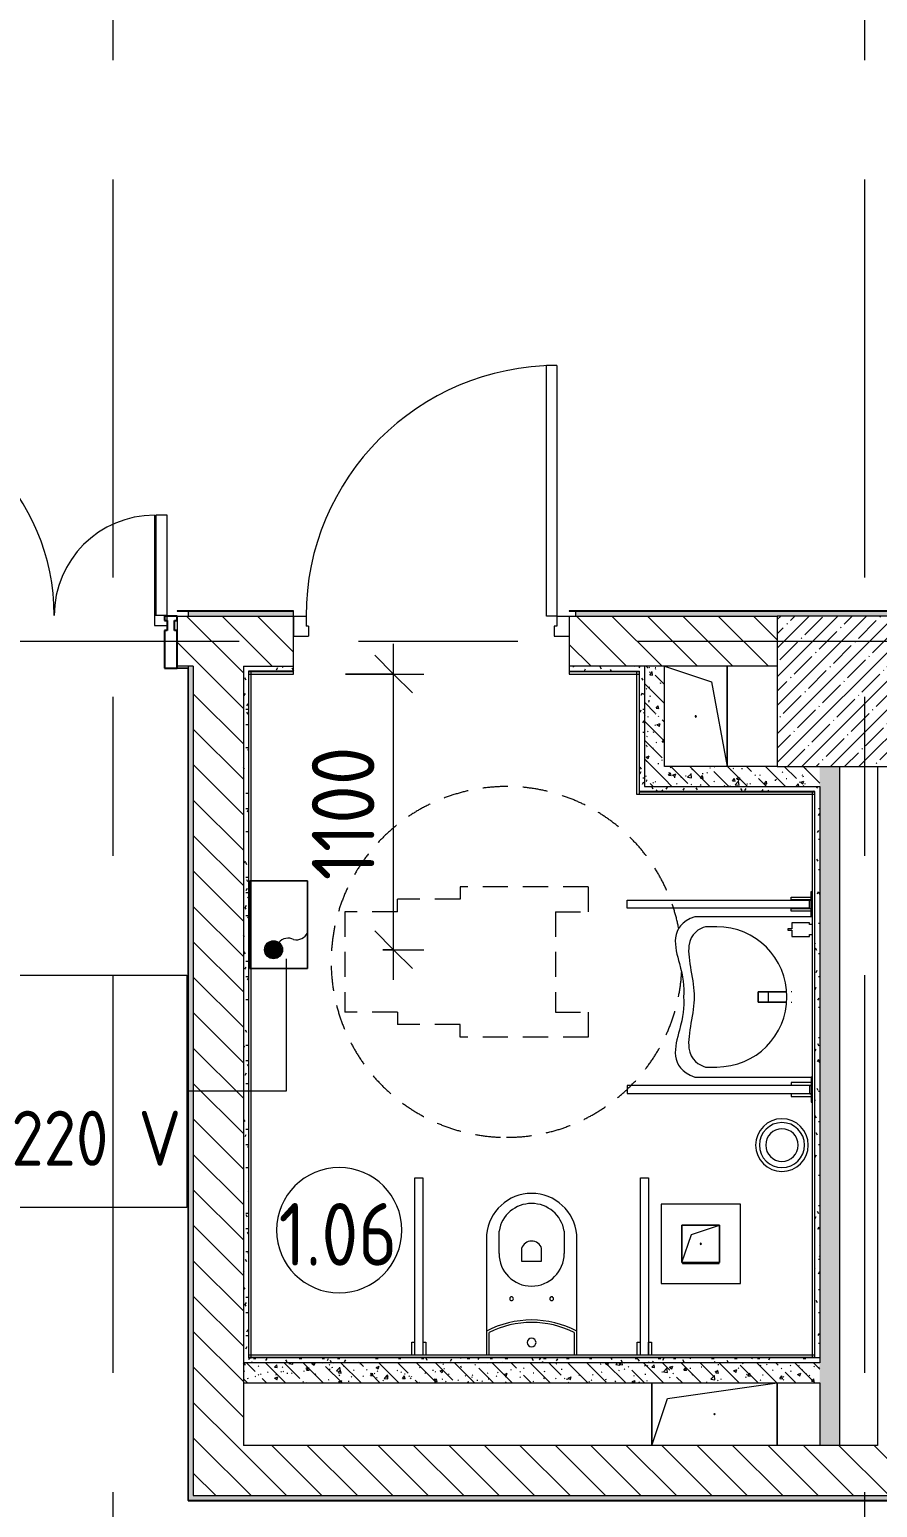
# Model space of a CAD drawing. Header units: millimetres. Extents: x -4185 to 186529, y -8553 to 29097.
# Drawn here: x 13676 to 17060, y 4343 to 10241 of the extents above; entities that cross this region are included whole.
import ezdxf

# ---------------------------------------------------------------- set-up
doc = ezdxf.new("R2010")
doc.units = ezdxf.units.MM
doc.linetypes.add('200_ШТРИХ__ш1_п0_6_', pattern=[160, 100, -60])
doc.linetypes.add('Осевая', pattern=[3175, 635, -476.25, 1587.5, -476.25])
for name, color, linetype, lineweight in [('0-1', 7, 'Continuous', 9), ('A-ANNO-DIMS', 7, 'Continuous', 9), ('A-ANNO-DIMS-100', 7, 'Continuous', 9), ('A-AREA-IDEN', 7, 'Continuous', 9), ('A-DETL-GENF', 7, 'Continuous', 9), ('A-DOOR', 7, 'Continuous', 9), ('A-DOOR-1', 7, 'Continuous', 13), ('A-DOOR-FRAM', 7, 'Continuous', 13), ('A-GENM', 7, 'Continuous', 9), ('A-GLAZ-CWMG', 7, 'Continuous', 9), ('A-GLAZ-CWMG-1', 7, 'Continuous', 25), ('A-WALL', 7, 'Continuous', 9), ('E-ELEC-FIXT-IDEN', 7, 'Continuous', 9), ('I-WALL', 7, 'Continuous', 9), ('P-SANR-FIXT', 7, 'Continuous', 9), ('S-COLS', 7, 'Continuous', 9), ('Оси-2', 7, 'Осевая', 9), ('Электрические приборы', 7, 'Continuous', 9)]:
    doc.layers.add(name, color=color, linetype=linetype, lineweight=lineweight)
for name, color, linetype, lineweight, true_color in [('A-WALL-1', 7, 'Continuous', 9, 0x3c3c3c), ('A-WALL-FNSH-1', 7, 'Continuous', 9, 0x3c3c3c), ('I-FURN-1', 7, 'Continuous', 9, 0xf0f0f0), ('I-FURN-2', 7, '200_ШТРИХ__ш1_п0_6_', 9, 0xf0f0f0)]:
    doc.layers.add(name, color=color, linetype=linetype, lineweight=lineweight, true_color=true_color)
doc.styles.add('GOST Common', font='GOST_Common.ttf', dxfattribs={"width": 0.9, "height": 220})
doc.styles.add('GOST Common_1', font='GOST_Common.ttf', dxfattribs={"width": 0.9, "height": 250})
doc.styles.add('ISOCPEUR', font='isocpeur.ttf', dxfattribs={"width": 0.9, "height": 250})
doc.dimstyles.new('ISO-2_5_0_9К_БОЛЬШОЙ', dxfattribs={"dimscale": 304.8, "dimtxt": 248.995294, "dimasz": 0.492126, "dimexe": 0.393701, "dimexo": 0.984252, "dimgap": 0, "dimtad": 1, "dimdec": 0, "dimrnd": 10, "dimzin": 0, "dimdsep": 46, "dimtxsty": 'ISOCPEUR', "dimblk1": 'OBLIQUE', "dimblk2": 'OBLIQUE', "dimsah": 1, "dimcen": 0.09, "dimdle": 0.393701, "dimazin": 0, "dimtfac": 1, "dimtdec": 4, "dimtix": 1, "dimtmove": 0, "dimatfit": 3, "dimfxl": 1, "dimtvp": 1, "dimtolj": 1, "dimtzin": 0, "dimarcsym": 2})
pattern_1 = [(135, (0, 0), (-70.7107, -70.7107), [])]
pattern_2 = [(135, (0, 0), (-75.43415, -75.43415), [106.68, -17.78, 3.556, -17.78]), (135, (0, 75.39), (-75.43415, -75.43415), []), (50, (0, 0), (127.5292, -11.1576), [13.335, -146.685]), (355, (0, 0), (-24.6697, 133.74), [10.668, -117.348]), (100.451, (10.63, -0.93), (102.8597, 122.5818), [11.333, -124.663]), (46.184, (0, 35.56), (189.7552, -29.4304), [20.002, -220.027]), (96.636, (15.81, 33.1), (166.1822, 173.1996), [17, -186.995]), (351.184, (0, 35.56), (166.184, 173.1976), [16.002, -176.022]), (21, (17.78, 26.67), (106.13027, -71.586), [13.335, -146.685]), (326, (17.78, 26.67), (43.2619, 128.93175), [10.668, -117.348]), (71.451, (26.62, 20.7), (149.392, 57.34505), [11.333, -124.663]), (37.5, (0, 0), (2.16223, 59.18836), [3.353, -112.573, 3.353, -115.773, -117.792]), (37.5, (0, 0), (2.16223, 59.18836), [-235.052, 3.353, -114.44]), (7.5, (0, 0), (46.77386, 70.12615), [3.353, -64.567, 3.353, -109.906, -44.894]), (7.5, (0, 0), (46.77386, 70.12615), [-181.178, 3.353, -41.542]), (327.5, (-39.65, 0), (94.91367, -4.01009), [3.353, -41.097, 3.353, -135.331, -184.023]), (327.5, (-39.65, 0), (94.91367, -4.01009), [-183.134, 3.353, -180.67]), (317.5, (-57.43, 0), (103.69057, 17.79882), [3.353, -54.432, 3.353, -88.748, -130.683]), (317.5, (-57.43, 0), (103.69057, 17.79882), [-149.885, 3.353, -127.33])]
pattern_3 = [(0, (0, 0), (121.92, 30.48), [10.058, -81.382, 10.058, -81.382, -487.68]), (0, (0, 0), (121.92, 30.48), [-182.88, 10.058, -172.822, 10.058, -81.382, -213.36]), (0, (0, 0), (121.92, 30.48), [-457.2, 10.058, -50.902, 10.058, -142.342]), (120, (45.72, 15.24), (-87.356454, 90.345817), [10.058, -81.382, 10.058, -81.382, -487.68]), (120, (45.72, 15.24), (-87.356454, 90.345817), [-182.88, 10.058, -172.822, 10.058, -81.382, -213.36]), (120, (45.72, 15.24), (-87.356454, 90.345817), [-457.2, 10.058, -50.902, 10.058, -142.342]), (240, (60.96, 76.2), (-34.563546, -120.825817), [10.058, -81.382, 10.058, -81.382, -487.68]), (240, (60.96, 76.2), (-34.563546, -120.825817), [-182.88, 10.058, -172.822, 10.058, -81.382, -213.36]), (240, (60.96, 76.2), (-34.563546, -120.825817), [-457.2, 10.058, -50.902, 10.058, -142.342])]

# ---------------------------------------------------------------- blocks, each defined once
blk = doc.blocks.new('132_МГН_Поручень для унитаза_тип откидной - ПР 1Р-18619933-План размещения напольных электротехнических лючков и розеток 1 этажа в осях 1-12')
at = {"layer": 'A-GENM'}
for p, q in [((-28.2, -83), (-28.2, -31)), ((-17, -31), (-17, -83)), ((-16, -738), (-16, -31)), ((16, -31), (16, -738)), ((17, -83), (17, -31)), ((28.2, -31), (28.2, -83)), ((-17, -83), (-28.2, -83)), ((28.2, -83), (17, -83)), ((16, -738), (-16, -738))]:
    blk.add_line(p, q, dxfattribs=at)
blk = doc.blocks.new('FRT_2D_Символ _разворот МГН_1 - D1_4_Символ доступности разворота МГН _360__-18618045-План размещения напольных электротехнических лючков и розеток 1 этажа в осях 1-12')
at = {"layer": 'I-FURN-2'}
for p, q in [((-300, 325.4), (-300, -185.8)), ((-300, 325.4), (-200, 325.4)), ((-200, 195.4), (-200, 325.4)), ((200, 325.4), (300, 325.4)), ((200, 195.4), (200, 325.4)), ((300, 325.4), (300, -185.8)), ((-200, 195.4), (200, 195.4)), ((-300, -185.8), (-250, -185.8)), ((-250, -185.8), (-250, -435.8)), ((300, -185.8), (250, -185.8)), ((250, -185.8), (250, -435.8)), ((-200, -435.8), (-250, -435.8)), ((-200, -435.8), (-200, -645.8)), ((200, -435.8), (250, -435.8)), ((200, -435.8), (200, -645.8)), ((-200, -645.8), (200, -645.8))]:
    blk.add_line(p, q, dxfattribs=at)
for start, end in [(101.01057, 360), (360, 87.14992)]:
    blk.add_arc((0, 0), 700, start, end, dxfattribs=at)
blk = doc.blocks.new('GM_Отверстие прямоугольное _в плите_ - Отверстие-21608348-План размещения напольных электротехнических лючков и розеток 1 этажа в осях 1-12')
at = {"layer": 'A-GENM'}
for p, q in [((-250, -125), (-250, 125)), ((-250, 125), (-250, -125)), ((-187.5, 62.5), (250, 125)), ((250, 125), (250, -125)), ((250, -125), (250, 125)), ((-250, -125), (-187.5, 62.5))]:
    blk.add_line(p, q, dxfattribs=at)
for start, end in [(360, 180), (180, 360)]:
    blk.add_arc((0, 0), 2.5, start, end, dxfattribs=at)
blk = doc.blocks.new('GM_Отверстие прямоугольное _в плите_ - Отверстие-23794751-План размещения напольных электротехнических лючков и розеток 1 этажа в осях 1-12')
at = {"layer": 'A-GENM'}
for p, q in [((-75, -75), (-75, 75)), ((-75, 75), (75, 75)), ((75, 75), (-75, 75)), ((-75, 75), (-75, -75)), ((-37.5, 37.5), (75, 75)), ((75, 75), (75, -75)), ((75, -75), (75, 75)), ((-75, -75), (-37.5, 37.5)), ((75, -75), (-75, -75)), ((-75, -75), (75, -75))]:
    blk.add_line(p, q, dxfattribs=at)
for start, end in [(360, 180), (180, 360)]:
    blk.add_arc((0, 0), 2.5, start, end, dxfattribs=at)
blk = doc.blocks.new('GM_Отверстие прямоугольное _в плите_ - Отверстие-V65-План размещения напольных электротехнических лючков и розеток 1 этажа в осях 1-12')
at = {"layer": 'A-GENM'}
for p, q in [((-200, 125), (200, 125)), ((200, 125), (-200, 125)), ((-137.5, 62.5), (200, 125)), ((-200, -125), (-137.5, 62.5))]:
    blk.add_line(p, q, dxfattribs=at)
for start, end in [(360, 180), (180, 360)]:
    blk.add_arc((0, 0), 2.5, start, end, dxfattribs=at)
blk = doc.blocks.new('BSC_Колонна _Прямоугольная - 600х600-V68-План размещения напольных электротехнических лючков и розеток 1 этажа в осях 1-12')
at = {"layer": 'S-COLS'}
h = blk.add_hatch(dxfattribs=at)
h.set_pattern_fill('FP_72', color=256, style=0, pattern_type=2)
h.set_pattern_definition([(45, (-16960, -7600), (-57.02463, 57.02463), []), (45, (-16902.975, -7600), (-57.02463, 57.02463), [100.806, -20.161, 3.353, -16.808])])
h.paths.add_polyline_path([(100, -300), (300, -300), (300, 300), (-300, 300), (-300, -300)])
for p, q in [((300, 300), (-300, 300)), ((-300, 300), (-300, -300)), ((300, -300), (300, 300)), ((-300, -300), (300, -300))]:
    blk.add_line(p, q, dxfattribs=at)
blk = doc.blocks.new('110_Дверь_СКБ_1Ст_Внутренняя1 - Д-4 1100x2100h_су мгн-31800557-План размещения напольных электротехнических лючков и розеток 1 этажа в осях 1-12')
at = {"layer": 'A-DOOR'}
blk.add_arc((512.5, 100), 1000, 90, 180, dxfattribs=at)
at = {"layer": 'A-DOOR-1'}
for p, q in [((512.5, 1100), (472.5, 1100)), ((472.5, 100), (472.5, 1100)), ((512.5, 1100), (512.5, 100)), ((512.5, 100), (472.5, 100))]:
    blk.add_line(p, q, dxfattribs=at)
at = {"layer": 'A-DOOR-FRAM'}
for p, q in [((-537.5, 100), (-537.5, 20)), ((-537.5, 100), (-487.5, 100)), ((-487.5, 100), (-487.5, 60)), ((-477.5, 60), (-487.5, 60)), ((-477.5, 60), (-477.5, 20)), ((502.5, 60), (502.5, 20)), ((512.5, 60), (502.5, 60)), ((512.5, 100), (512.5, 60)), ((512.5, 100), (562.5, 100)), ((562.5, 100), (562.5, 20)), ((-537.5, 20), (-477.5, 20)), ((502.5, 20), (562.5, 20))]:
    blk.add_line(p, q, dxfattribs=at)
blk = doc.blocks.new('Блок Розеток и Выключателей - Блок Розеток и Выключателей_SK3-27368973-План размещения напольных электротехнических лючков и розеток 1 этажа в осях 1-12')
at = {"layer": 'A-DETL-GENF'}
for p, q in [((-33.6, -92.8), (-33.6, -107.2)), ((-31.2, -88), (-31.2, -112)), ((-28.8, -83.2), (-28.8, -116.8)), ((-26.4, -80.8), (-26.4, -119.2)), ((-24, -78.4), (-24, -121.6)), ((-21.6, -76), (-21.6, -124)), ((-19.2, -73.6), (-19.2, -126.4)), ((-16.8, -71.2), (-16.8, -128.8)), ((-14.4, -71.2), (-14.4, -128.8)), ((-12, -68.8), (-12, -131.2)), ((-9.6, -68.8), (-9.6, -131.2)), ((-7.2, -66.4), (-7.2, -133.6)), ((-4.8, -66.4), (-4.8, -133.6)), ((-2.4, -66.4), (-2.4, -133.6)), ((0, -66.4), (0, -133.6)), ((2.4, -66.4), (2.4, -133.6)), ((4.8, -66.4), (4.8, -133.6)), ((7.2, -66.4), (7.2, -133.6)), ((9.6, -68.8), (9.6, -131.2)), ((12, -68.8), (12, -131.2)), ((14.4, -71.2), (14.4, -128.8)), ((16.8, -71.2), (16.8, -128.8)), ((19.2, -73.6), (19.2, -126.4)), ((21.6, -76), (21.6, -124)), ((24, -78.4), (24, -121.6)), ((26.4, -80.8), (26.4, -119.2)), ((28.8, -83.2), (28.8, -116.8)), ((31.2, -88), (31.2, -112)), ((33.6, -92.8), (33.6, -107.2))]:
    blk.add_line(p, q, dxfattribs=at)
blk.add_circle((0, -100), 36, dxfattribs=at)
for centre, radius, start, end in [((-2.1, -158.1), 48.1, 332.50653, 49.98864), ((91.1, -190.4), 51.5, 168.66559, 243.86516)]:
    blk.add_arc(centre, radius, start, end, dxfattribs=at)
blk = doc.blocks.new('мусорная корзина - Round_ Metal-V126-План размещения напольных электротехнических лючков и розеток 1 этажа в осях 1-12')
at = {"layer": 'P-SANR-FIXT'}
for radius, start, end in [(105, 0, 180), (90, 360, 180), (65, 0, 180), (105, 180, 360), (90, 180, 360), (65, 180, 360)]:
    blk.add_arc((0, 0), radius, start, end, dxfattribs=at)
blk = doc.blocks.new('TOY_Диспансер мыло - Дозатор Elegance new 11654 019001 хром-30593950-План размещения напольных электротехнических лючков и розеток 1 этажа в осях 1-12')
at = {"layer": 'A-GENM'}
for p, q in [((97.5, 84.7), (97.5, 17)), ((122.2, 86.7), (99.5, 86.7)), ((127.9, 101.6), (122.2, 101.6)), ((122.2, 101.6), (122.2, 86.7)), ((127.9, 86.7), (127.9, 101.6)), ((150.5, 86.7), (127.9, 86.7)), ((152.5, 17), (152.5, 84.7)), ((99.5, 15), (105, 15)), ((105, 15), (105, 5.5)), ((145, 5.5), (145, 15)), ((145, 15), (150.5, 15))]:
    blk.add_line(p, q, dxfattribs=at)
for centre, start, end in [((99.5, 84.7), 90, 180), ((150.5, 84.7), 360, 90), ((99.5, 17), 180, 270), ((150.5, 17), 270, 360)]:
    blk.add_arc(centre, 2, start, end, dxfattribs=at)
blk = doc.blocks.new('смеситель для раковины - Default-30607276-План размещения напольных электротехнических лючков и розеток 1 этажа в осях 1-12')
at = {"layer": '0-1'}
for p, q in [((-20.3, -17.5), (-20.3, -19.4)), ((20.3, -19.4), (20.3, -17.5)), ((-20.3, -111.8), (20.3, -111.8)), ((-21, -151.6), (21, -151.6))]:
    blk.add_line(p, q, dxfattribs=at)
at = {"layer": '0-1', "flags": 128}
for points in [[(-21, -89.3), (-21, -88.6), (-21, -88.2), (-21, -88), (-21, -88)], [(21, -88.3), (21, -88.3), (21, -88.5), (21, -88.9), (21, -89.1)]]:
    blk.add_lwpolyline(points, dxfattribs=at)
at = {"layer": 'P-SANR-FIXT'}
for p, q in [((-21, -151.6), (-21, -37.8)), ((21, -37.8), (21, -151.6)), ((-20.3, -109.7), (-20.3, -111.8)), ((-20.3, -111.8), (-20.3, -111.8)), ((20.3, -111.8), (20.3, -109.7)), ((20.3, -111.8), (20.3, -111.8)), ((21, -151.6), (-21, -151.6))]:
    blk.add_line(p, q, dxfattribs=at)
at = {"layer": 'P-SANR-FIXT', "flags": 128}
for points in [[(-21, -37.9), (-21, -91), (-21, -144)], [(-20.3, -109.7), (-20.3, -60.2), (-20.3, -36.8)], [(20.3, -36.8), (20.3, -60.2), (20.3, -109.7)], [(21, -144), (21, -91), (21, -37.9)]]:
    blk.add_lwpolyline(points, dxfattribs=at)
at = {"layer": 'P-SANR-FIXT'}
for points, knots in [([(-21, -88.1), (-21, -84.5), (-21, -78.9), (-21.1, -72.5), (-21.1, -68.8), (-21.1, -66.1), (-21.1, -63.2), (-21.1, -59.3), (-21.1, -54.3), (-21.2, -48.8), (-21.2, -44.2), (-21.2, -41), (-21.3, -38.9), (-21.3, -37.8), (-21.3, -37.4)], [0, 0, 0, 0, 0.0833333, 0.125, 0.1458333, 0.1666667, 0.1875, 0.2083333, 0.25, 0.2916667, 0.3333333, 0.375, 0.4166667, 0.4439669, 0.4439669, 0.4439669, 0.4439669]), ([(21.3, -37.4), (21.3, -37.8), (21.3, -38.9), (21.3, -41), (21.2, -44.2), (21.2, -48.8), (21.2, -54.3), (21.1, -59.3), (21.1, -63.2), (21.1, -66.1), (21.1, -68.8), (21.1, -72.5), (21, -78.9), (21, -84.5), (21, -88.1)], [0.5560331, 0.5560331, 0.5560331, 0.5560331, 0.5833333, 0.625, 0.6666667, 0.7083333, 0.75, 0.7916667, 0.8125, 0.8333333, 0.8541667, 0.875, 0.9166667, 1, 1, 1, 1]), ([(-21, -144), (-21, -144.4), (-21, -145.2), (-21, -146.9), (-21, -148.7), (-21, -150.5), (-21, -151.5), (-21, -151.7), (-21, -151.6)], [0, 0, 0, 0, 0.0555556, 0.1111111, 0.2222222, 0.3333333, 0.4444444, 0.5555556, 0.5555556, 0.5555556, 0.5555556]), ([(21, -151.6), (21, -151.7), (21, -151.5), (21, -150.5), (21, -148.7), (21, -146.9), (21, -145.2), (21, -144.4), (21, -144)], [0.4444444, 0.4444444, 0.4444444, 0.4444444, 0.5555556, 0.6666667, 0.7777778, 0.8888889, 0.9444444, 1, 1, 1, 1])]:
    blk.add_open_spline(points, degree=3, knots=knots, dxfattribs=at)
blk = doc.blocks.new('WC Seat_2 with Cistern-Wall Based - SE21-33486978-План размещения напольных электротехнических лючков и розеток 1 этажа в осях 1-12')
at = {"layer": 'P-SANR-FIXT'}
for p, q in [((-55, 485.5), (-55, 100.5)), ((-5, 410.5), (-5, 500.5)), ((255, 500.5), (255, 410.5)), ((305, 100.5), (305, 485.5)), ((85, 430.5), (85, 380.5)), ((165, 380.5), (165, 430.5)), ((85, 380.5), (165, 380.5)), ((-55, 100.5), (-55, 5.5)), ((-45, 5.5), (-45, 95.6)), ((295, 95.6), (295, 5.5)), ((305, 5.5), (305, 100.5))]:
    blk.add_line(p, q, dxfattribs=at)
for centre, radius, start, end in [((125, 469.8), 180.7, 4.97911, 175.02089), ((125, 478.7), 131.8, 9.52728, 170.47272), ((125, 418.8), 41.7, 16.2602, 163.7398), ((125, 410.5), 130, 180, 360), ((45, 230.5), 7.5, 0, 180), ((205, 230.5), 7.5, 0, 180), ((45, 230.5), 7.5, 180, 360), ((205, 230.5), 7.5, 180, 360), ((125, -237), 382.5, 61.92751, 118.07249), ((125, -247), 382.5, 63.6122, 116.3878), ((125, 55.5), 17.5, 0, 180), ((125, 55.5), 17.5, 180, 360)]:
    blk.add_arc(centre, radius, start, end, dxfattribs=at)
blk = doc.blocks.new('SND_Умывальник МГН_Jika - гибкая подводка_ 640х550х165 PN6_3_ ХВ_ГВ накидная гайка BP DN15_ К-гл_кон_ П DN 50-30756074-План размещения напольных электротехнических лючков и розеток 1 этажа в осях 1-12')
at = {"layer": 'P-SANR-FIXT'}
for p, q in [((-320, 468), (-320, 0)), ((-280, 425), (-280, 380)), ((280, 380), (280, 425)), ((320, 0), (320, 468))]:
    blk.add_line(p, q, dxfattribs=at)
blk.add_arc((0, 380), 280, 180, 360, dxfattribs=at)
for points, knots in [([(0, 512.9), (-41.2, 508.8), (-131.1, 523.5), (-281.1, 574.8), (-320, 468)], [-0.715552, -0.715552, -0.715552, -0.715552, -0.3972744, 0, 0, 0, 0]), ([(320, 468), (281.1, 574.8), (131.1, 523.5), (41.2, 508.8), (0, 512.9)], [-0.715552, -0.715552, -0.715552, -0.715552, -0.3182776, 0, 0, 0, 0]), ([(0, 470), (-61.7, 470), (-229.3, 523.4), (-272.8, 450.8), (-280, 425)], [0, 0, 0, 0, 0.3523534, 0.6664917, 0.6664917, 0.6664917, 0.6664917]), ([(280, 425), (272.8, 450.8), (229.3, 523.4), (61.7, 470), (0, 470)], [0, 0, 0, 0, 0.3141383, 0.6664917, 0.6664917, 0.6664917, 0.6664917])]:
    blk.add_open_spline(points, degree=3, knots=knots, dxfattribs=at)
blk = doc.blocks.new('132_МГН_Поручень для унитаза_тип откидной - ПР 1Р-18611699-План размещения напольных электротехнических лючков и розеток 1 этажа в осях 1-12')
at = {"layer": 'A-GENM'}
for p, q in [((-16, 738), (-16, 9.5)), ((16, 738), (-16, 738)), ((16, 9.5), (16, 738)), ((-28.2, 83), (-28.2, 3)), ((-17, 83), (-28.2, 83)), ((-17, 3), (-17, 83)), ((17, 83), (17, 3)), ((28.2, 83), (17, 83)), ((28.2, 3), (28.2, 83)), ((-50, 3), (-50, 0)), ((50, 3), (-50, 3)), ((-17, 3), (-28.2, 3)), ((-16, 9.5), (-16.6, 8.9)), ((-16.6, 8.9), (-16.6, 4.2)), ((16, 9.5), (-16, 9.5)), ((16, 9.5), (16.6, 8.9)), ((16.6, 8.9), (16.6, 4.2)), ((28.2, 3), (17, 3)), ((50, 0), (50, 3))]:
    blk.add_line(p, q, dxfattribs=at)
for centre, start, end in [((-15.3, 4.2), 180, 270), ((15.3, 4.2), 270, 360)]:
    blk.add_arc(centre, 1.24, start, end, dxfattribs=at)
blk = doc.blocks.new('132_МГН_Поручень для унитаза_тип откидной - ПР 1Р-V135-План размещения напольных электротехнических лючков и розеток 1 этажа в осях 1-12')
at = {"layer": 'A-GENM'}
for p, q in [((-50, -3), (-50, 0)), ((50, 0), (50, -3)), ((50, -3), (-50, -3)), ((-17, -3), (-28.2, -3)), ((-28.2, -83), (-28.2, -3)), ((-17, -3), (-17, -83)), ((-16.6, -8.9), (-16.6, -4.2)), ((-16, -9.5), (-16.6, -8.9)), ((16, -9.5), (-16, -9.5)), ((-16, -738), (-16, -9.5)), ((16, -9.5), (16.6, -8.9)), ((16, -9.5), (16, -738)), ((16.6, -8.9), (16.6, -4.2)), ((28.2, -3), (17, -3)), ((17, -83), (17, -3)), ((28.2, -3), (28.2, -83)), ((-17, -83), (-28.2, -83)), ((28.2, -83), (17, -83)), ((16, -738), (-16, -738))]:
    blk.add_line(p, q, dxfattribs=at)
for centre, start, end in [((-15.3, -4.2), 90, 180), ((15.3, -4.2), 0, 90)]:
    blk.add_arc(centre, 1.24, start, end, dxfattribs=at)
blk = doc.blocks.new('Plumbing_Drainage_hansgrohe_56248XXX-RainDrain-Point-Complete-set-po - 800 Stainless Steel Optic-V136-План размещения напольных электротехнических лючков и розеток 1 этажа в осях 1-12')
at = {"layer": 'P-SANR-FIXT'}
for p, q in [((158.5, 158.5), (-158.5, 158.5)), ((-158.5, 158.5), (-158.5, -158.5)), ((158.5, -158.5), (158.5, 158.5)), ((-73, -75), (-73, -78)), ((-73, -78), (73, -78)), ((73, -78), (73, -75)), ((-158.5, -158.5), (158.5, -158.5))]:
    blk.add_line(p, q, dxfattribs=at)
blk = doc.blocks.new('Прямоугольный импост - Импост структурный с накладкой - 190мм-32633035-План размещения напольных электротехнических лючков и розеток 1 этажа в осях 1-12')
at = {"layer": 'A-GLAZ-CWMG-1'}
for p, q in [((-50, 40), (-50, 190)), ((-50, 190), (0, 190)), ((0, 190), (0, 40)), ((-40, 40), (-50, 40)), ((-50, -17), (-50, 0)), ((-50, 0), (-40, 0)), ((-40, 0), (-40, 40)), ((-10, 40), (-10, 0)), ((0, 40), (-10, 40)), ((-10, 0), (0, 0)), ((0, 0), (0, -17)), ((0, -17), (-50, -17))]:
    blk.add_line(p, q, dxfattribs=at)
blk = doc.blocks.new('Дверь_Витражная_остекление_ - ВВ-6 остекление-32633143-План размещения напольных электротехнических лючков и розеток 1 этажа в осях 1-12')
at = {"layer": 'A-DETL-GENF'}
for p, q in [((-585, 880), (-630, 880)), ((-630, 880), (-630, 20)), ((-585, 20), (-585, 880)), ((680, 420), (635, 420)), ((635, 420), (635, 20)), ((680, 20), (680, 420)), ((-630, 20), (-585, 20))]:
    blk.add_line(p, q, dxfattribs=at)
at = {"layer": 'A-DOOR'}
for p, q in [((-630, 880), (-630, 20)), ((630, 420), (630, 20))]:
    blk.add_line(p, q, dxfattribs=at)
for centre, radius, start, end in [((-630, 20), 860, 360, 90), ((630, 20), 400, 90, 180)]:
    blk.add_arc(centre, radius, start, end, dxfattribs=at)
at = {"layer": 'A-DOOR-1'}
for p, q in [((-630, 20), (-680, 20)), ((-680, 20), (-680, -20)), ((-630, -20), (-630, 20)), ((680, 20), (630, 20)), ((630, 20), (630, -20)), ((680, -20), (680, 20)), ((-680, -20), (-630, -20)), ((630, -20), (680, -20))]:
    blk.add_line(p, q, dxfattribs=at)
blk = doc.blocks.new('Марка_Помещения - Номер-25198446-План размещения напольных электротехнических лючков и розеток 1 этажа в осях 1-12')
at = {"layer": 'A-AREA-IDEN'}
for start, end in [(360, 180), (180, 360)]:
    blk.add_arc((0, 0), 2.5, start, end, dxfattribs=at)
blk = doc.blocks.new('DIMBLOCK31-План размещения напольных электротехнических лючков и розеток 1 этажа в осях 1-12')
at = {"layer": 'A-ANNO-DIMS-100'}
for p, q in [((15129.4, 6448.8), (15129.4, 7789)), ((14937.1, 7669), (15249.4, 7669)), ((15129.4, 7669), (14937.1, 7669)), ((15086.7, 6568.8), (15249.4, 6568.8)), ((15129.4, 6568.8), (15086.7, 6568.8))]:
    blk.add_line(p, q, dxfattribs=at)
at = {"layer": 'A-ANNO-DIMS-100', "lineweight": 20}
for p, q in [((15129.4, 7669), (15054.4, 7744)), ((15129.4, 7669), (15204.4, 7594)), ((15129.4, 6568.8), (15054.4, 6643.8)), ((15129.4, 6568.8), (15204.4, 6493.8))]:
    blk.add_line(p, q, dxfattribs=at)
at = {"layer": 'A-ANNO-DIMS-100', "color": 0, "insert": (14802.8, 6845.9), "char_height": 250, "width": 655.049, "attachment_point": 1, "rotation": 90, "line_spacing_factor": 1.149209, "style": 'ISOCPEUR'}
blk.add_mtext('1100', dxfattribs=at)
blk = doc.blocks.new('_Oblique')
at = {"color": 0, "linetype": 'ByBlock', "lineweight": -2}
blk.add_line((-0.5, -0.5), (0.5, 0.5), dxfattribs=at)

msp = doc.modelspace()

# ---------------------------------------------------------------- hatches: boundary and pattern name
at = {"layer": 'I-WALL'}
h = msp.add_hatch(dxfattribs=at)
h.set_pattern_fill('FP_84', color=256, style=0, pattern_type=2)
h.set_pattern_definition(pattern_3)
h.paths.add_polyline_path([(20000, 7900), (20000, 7920), (18485, 7920), (18485, 7900), (19761.1, 7900)])
h.paths.add_polyline_path([(17535, 7900), (17535, 7920), (15855, 7920), (15855, 7900), (17282, 7900)])
h.paths.add_polyline_path([(14730, 7900), (14730, 7920), (14310, 7920), (14310, 7900), (14530, 7900)])
h = msp.add_hatch(dxfattribs=at)
h.set_pattern_fill('FP_18', color=256, style=0, pattern_type=2)
h.set_pattern_definition(pattern_1)
h.paths.add_polyline_path([(16130, 7700), (16660, 7700), (16660, 7900), (15830, 7900), (15830, 7700), (15855, 7700)])
h.paths.add_polyline_path([(14730, 7700), (14730, 7900), (14265, 7900), (14265, 7700), (14530, 7700)])
h.paths.add_polyline_path([(12825, 7700), (12825, 7900), (12760, 7900), (12760, 7700)])
h = msp.add_hatch(dxfattribs=at)
h.set_pattern_fill('FP_84', color=256, style=0, pattern_type=2)
h.set_pattern_definition(pattern_3)
h.paths.add_polyline_path([(14330, 4370), (14330, 7700), (14310, 7700), (14310, 4370)])
h = msp.add_hatch(dxfattribs=at)
h.set_pattern_fill('FP_18', color=256, style=0, pattern_type=2)
h.set_pattern_definition(pattern_1)
h.paths.add_polyline_path([(14530, 4590), (14530, 7700), (14330, 7700), (14330, 4590), (14381.2, 4590)])
h = msp.add_hatch(dxfattribs=at)
h.set_pattern_fill('FP_84', color=256, style=0, pattern_type=2)
h.set_pattern_definition(pattern_3)
h.paths.add_polyline_path([(15855, 7680), (16130, 7680), (16130, 7700), (15830, 7700), (15830, 7680)])
h.paths.add_polyline_path([(14730, 7680), (14730, 7700), (14530, 7700), (14530, 7680), (14571.6, 7680)])
h = msp.add_hatch(dxfattribs=at)
h.set_pattern_fill('FP_84', color=256, style=0, pattern_type=2)
h.set_pattern_definition(pattern_3)
h.paths.add_polyline_path([(14550, 4920), (14550, 7680), (14530, 7680), (14530, 4920)])
h = msp.add_hatch(dxfattribs=at)
h.set_pattern_fill('FP_84', color=256, style=0, pattern_type=2)
h.set_pattern_definition(pattern_3)
h.paths.add_polyline_path([(16130, 7220), (16130, 7680), (16110, 7679), (16110, 7220)])
h = msp.add_hatch(dxfattribs=at)
h.set_pattern_fill('FP_41', color=256, style=0, pattern_type=2)
h.set_pattern_definition(pattern_2)
h.paths.add_polyline_path([(16210, 7220), (16210, 7700), (16130, 7700), (16130, 7220)])
h = msp.add_hatch(dxfattribs=at)
h.set_pattern_fill('FP_41', color=256, style=0, pattern_type=2)
h.set_pattern_definition(pattern_2)
h.paths.add_polyline_path([(16830, 7220), (16830, 7300), (16210, 7300), (16210, 7220), (16660, 7220)])
h = msp.add_hatch(dxfattribs=at)
h.set_pattern_fill('FP_41', color=256, style=0, pattern_type=2)
h.set_pattern_definition(pattern_2)
h.paths.add_polyline_path([(16910, 4590), (16910, 7300), (16830, 7300), (16830, 4590)])
h = msp.add_hatch(dxfattribs=at)
h.set_pattern_fill('FP_84', color=256, style=0, pattern_type=2)
h.set_pattern_definition(pattern_3)
h.paths.add_polyline_path([(16809, 7200), (16810, 7200.2), (16810, 7220), (16110, 7220), (16110, 7200), (16799, 7200)])
h = msp.add_hatch(dxfattribs=at)
h.set_pattern_fill('FP_84', color=256, style=0, pattern_type=2)
h.set_pattern_definition(pattern_3)
h.paths.add_polyline_path([(16830, 4940), (16830, 7220), (16810, 7220), (16810.1, 4940)])
h = msp.add_hatch(dxfattribs=at)
h.set_pattern_fill('FP_41', color=256, style=0, pattern_type=2)
h.set_pattern_definition(pattern_2)
h.paths.add_polyline_path([(14530, 4840), (16830, 4840), (16830, 4920), (14530, 4920)])
h = msp.add_hatch(dxfattribs=at)
h.set_pattern_fill('FP_84', color=256, style=0, pattern_type=2)
h.set_pattern_definition(pattern_3)
h.paths.add_polyline_path([(16398.6, 4920), (16830, 4920), (16830, 4940), (14550, 4939.9), (14550, 4920), (16196.5, 4920)])
h = msp.add_hatch(dxfattribs=at)
h.set_pattern_fill('FP_18', color=256, style=0, pattern_type=2)
h.set_pattern_definition(pattern_1)
h.paths.add_polyline_path([(19761.1, 4390), (20510, 4390), (20510, 4590), (14330, 4590), (14330, 4390), (17071.1, 4390)])
h = msp.add_hatch(dxfattribs=at)
h.set_pattern_fill('FP_84', color=256, style=0, pattern_type=2)
h.set_pattern_definition(pattern_3)
h.paths.add_polyline_path([(17260, 4370), (20510, 4370), (20510, 4390), (14330, 4390), (14330, 4370), (17071.1, 4370)])

# ---------------------------------------------------------------- linework, layer by layer
at = {"layer": 'A-WALL'}
for p, q in [((14265, 7900), (14730, 7900)), ((15830, 7900), (16660, 7900)), ((14550, 7680), (14550, 4940)), ((14730, 7680), (14550, 7680)), ((15830, 7680), (16110, 7680)), ((16110, 7220), (16110, 7680)), ((16810, 7200), (16799, 7200)), ((16810, 4951), (16810, 7200)), ((16830, 4940), (14561, 4940)), ((16810, 4940), (16810, 4941))]:
    msp.add_line(p, q, dxfattribs=at)
at = {"layer": 'A-WALL-1'}
for p, q in [((14310, 7920), (14310, 7900)), ((14730, 7680), (14730, 7920)), ((15855, 7920), (15855, 7900)), ((14265, 7900), (14265, 7700)), ((15830, 7900), (15830, 7680)), ((14330, 7700), (14265, 7700)), ((14310, 7700), (14310, 7690)), ((14330, 7700), (14330, 4390)), ((14530, 7700), (14730, 7700)), ((14530, 7700), (14530, 4590)), ((16660, 7700), (15830, 7700)), ((16130, 7700), (16130, 7220)), ((16210, 7300), (16210, 7700)), ((16660, 7300), (16210, 7300)), ((16910, 4590), (16910, 7300)), ((17060, 7300), (17060, 4590)), ((16130, 7220), (16830, 7220)), ((16830, 7220), (16830, 4920)), ((16830, 4920), (14530, 4920)), ((14530, 4840), (16830, 4840)), ((16830, 4840), (16830, 4590)), ((17060, 4590), (14530, 4590)), ((14330, 4390), (20510, 4390))]:
    msp.add_line(p, q, dxfattribs=at)
at = {"layer": 'A-WALL-FNSH-1'}
for p, q in [((14730, 7921), (14265, 7921)), ((14265, 7921), (14265, 7920)), ((14265, 7920), (14730, 7920)), ((14730, 7920), (14730, 7921)), ((17535, 7921), (15830, 7921)), ((15830, 7921), (15830, 7920)), ((15830, 7920), (17535, 7920)), ((14310, 7693), (14265, 7693)), ((14265, 7693), (14265, 7692)), ((14265, 7692), (14310, 7692)), ((14310, 7690), (14309, 7690)), ((14309, 7690), (14309, 4369)), ((14310, 4370), (14310, 7690)), ((14550, 7669), (14730, 7669)), ((14551, 7679), (14730, 7679)), ((14551, 4941), (14551, 7679)), ((14561, 4940), (14561, 7680)), ((14730, 7669), (14730, 7680)), ((15830, 7680), (15830, 7669)), ((15830, 7679), (16109, 7679)), ((15830, 7669), (16110, 7669)), ((16099, 7680), (16099, 7189)), ((16109, 7679), (16109, 7199)), ((16109, 7199), (16809, 7199)), ((16110, 7189), (16110, 7220)), ((16799, 7200), (16110, 7200)), ((16799, 7200), (16799, 4940)), ((16809, 7199), (16809, 4941)), ((16099, 7189), (16810, 7189)), ((16810, 4951), (14550, 4951)), ((16809, 4941), (14551, 4941)), ((16810, 4941), (16810, 4951)), ((14309, 4369), (20489, 4369)), ((20489, 4370), (14310, 4370))]:
    msp.add_line(p, q, dxfattribs=at)
at = {"layer": 'E-ELEC-FIXT-IDEN'}
for p, q in [((14700.3, 6532.7), (14700.3, 6003.7)), ((14700.3, 6003.7), (14303.9, 6003.7))]:
    msp.add_line(p, q, dxfattribs=at)
at = {"layer": 'E-ELEC-FIXT-IDEN', "flags": 128}
msp.add_lwpolyline([(12127.5, 6467.7), (14303.9, 6467.7), (14303.9, 5539.7), (12127.5, 5539.7)], close=True, dxfattribs=at)
at = {"layer": 'I-FURN-1'}
for p, q in [((14785, 6844), (14555, 6844)), ((14555, 6844), (14555, 6494)), ((14561, 6844), (14785, 6844)), ((14785, 6494), (14785, 6844)), ((14785, 6844), (14785, 6494)), ((14555, 6494), (14785, 6494)), ((14785, 6494), (14561, 6494))]:
    msp.add_line(p, q, dxfattribs=at)
at = {"layer": 'I-WALL'}
msp.add_line((14550, 4940), (14561, 4940), dxfattribs=at)
at = {"layer": 'Оси-2'}
for p, q in [((14010, 593.7), (14010, 24898.1)), ((17010, 593.7), (17010, 24898.1)), ((-885.2, 7800), (36057, 7800))]:
    msp.add_line(p, q, dxfattribs=at)

# ---------------------------------------------------------------- block references
at = {"layer": 'A-AREA-IDEN', "xscale": 99.99999999999993, "yscale": 99.99999999999993, "zscale": 99.99999999999993}
msp.add_blockref('Марка_Помещения - Номер-25198446-План размещения напольных электротехнических лючков и розеток 1 этажа в осях 1-12', (14912.3, 5449.3), dxfattribs=at)
at = {"layer": 'A-DOOR'}
for name, p in [('110_Дверь_СКБ_1Ст_Внутренняя1 - Д-4 1100x2100h_су мгн-31800557-План размещения напольных электротехнических лючков и розеток 1 этажа в осях 1-12', (15267.5, 7800)), ('Дверь_Витражная_остекление_ - ВВ-6 остекление-32633143-План размещения напольных электротехнических лючков и розеток 1 этажа в осях 1-12', (13545, 7883))]:
    msp.add_blockref(name, p, dxfattribs=at)
at = {"layer": 'A-GENM', "rotation": 270.0000000000001}
msp.add_blockref('GM_Отверстие прямоугольное _в плите_ - Отверстие-V65-План размещения напольных электротехнических лючков и розеток 1 этажа в осях 1-12', (16335, 7500), dxfattribs=at)
at = {"layer": 'A-GENM'}
for name, p in [('GM_Отверстие прямоугольное _в плите_ - Отверстие-23794751-План размещения напольных электротехнических лючков и розеток 1 этажа в осях 1-12', (16355, 5395)), ('GM_Отверстие прямоугольное _в плите_ - Отверстие-21608348-План размещения напольных электротехнических лючков и розеток 1 этажа в осях 1-12', (16410, 4715))]:
    msp.add_blockref(name, p, dxfattribs=at)
at = {"layer": 'A-GLAZ-CWMG', "extrusion": (0, 0, -1), "rotation": 180}
msp.add_blockref('Прямоугольный импост - Импост структурный с накладкой - 190мм-32633035-План размещения напольных электротехнических лючков и розеток 1 этажа в осях 1-12', (-14265, 7883), dxfattribs=at)
at = {"layer": 'I-FURN-1', "rotation": 269.9999999999993}
msp.add_blockref('FRT_2D_Символ _разворот МГН_1 - D1_4_Символ доступности разворота МГН _360__-18618045-План размещения напольных электротехнических лючков и розеток 1 этажа в осях 1-12', (15580, 6520), dxfattribs=at)
at = {"layer": 'P-SANR-FIXT'}
for name, p, rotation in [('132_МГН_Поручень для унитаза_тип откидной - ПР 1Р-V135-План размещения напольных электротехнических лючков и розеток 1 этажа в осях 1-12', (16799, 6750.5), 270.0000000000139), ('SND_Умывальник МГН_Jika - гибкая подводка_ 640х550х165 PN6_3_ ХВ_ГВ накидная гайка BP DN15_ К-гл_кон_ П DN 50-30756074-План размещения напольных электротехнических лючков и розеток 1 этажа в осях 1-12', (16799, 6380.6), 90.00000000000342), ('TOY_Диспансер мыло - Дозатор Elegance new 11654 019001 хром-30593950-План размещения напольных электротехнических лючков и розеток 1 этажа в осях 1-12', (16804.5, 6524), 89.9999999999999), ('смеситель для раковины - Default-30607276-План размещения напольных электротехнических лючков и розеток 1 этажа в осях 1-12', (16735.4, 6380), 270.0000000000004), ('132_МГН_Поручень для унитаза_тип откидной - ПР 1Р-18611699-План размещения напольных электротехнических лючков и розеток 1 этажа в осях 1-12', (16799, 6010.6), 89.9999999999964), ('132_МГН_Поручень для унитаза_тип откидной - ПР 1Р-18619933-План размещения напольных электротехнических лючков и розеток 1 этажа в осях 1-12', (15230, 4920), 180), ('132_МГН_Поручень для унитаза_тип откидной - ПР 1Р-18619933-План размещения напольных электротехнических лючков и розеток 1 этажа в осях 1-12', (16130, 4920), 180)]:
    msp.add_blockref(name, p, dxfattribs=dict(at, rotation=rotation))
for name, p in [('мусорная корзина - Round_ Metal-V126-План размещения напольных электротехнических лючков и розеток 1 этажа в осях 1-12', (16679, 5789)), ('WC Seat_2 with Cistern-Wall Based - SE21-33486978-План размещения напольных электротехнических лючков и розеток 1 этажа в осях 1-12', (15555, 4945.5)), ('Plumbing_Drainage_hansgrohe_56248XXX-RainDrain-Point-Complete-set-po - 800 Stainless Steel Optic-V136-План размещения напольных электротехнических лючков и розеток 1 этажа в осях 1-12', (16355, 5395))]:
    msp.add_blockref(name, p, dxfattribs=at)
at = {"layer": 'S-COLS'}
msp.add_blockref('BSC_Колонна _Прямоугольная - 600х600-V68-План размещения напольных электротехнических лючков и розеток 1 этажа в осях 1-12', (16960, 7600), dxfattribs=at)
at = {"layer": 'Электрические приборы', "rotation": 89.9999999999999}
msp.add_blockref('Блок Розеток и Выключателей - Блок Розеток и Выключателей_SK3-27368973-План размещения напольных электротехнических лючков и розеток 1 этажа в осях 1-12', (14550, 6568.8), dxfattribs=at)

# ---------------------------------------------------------------- texts
at = {"layer": 'A-AREA-IDEN', "insert": (14670.4, 5557.8), "char_height": 250, "width": 606.076, "attachment_point": 1, "style": 'GOST Common_1'}
msp.add_mtext('1.06', dxfattribs=at)
at = {"layer": 'E-ELEC-FIXT-IDEN', "insert": (13483.6, 5926.3), "char_height": 220, "width": 865.822, "attachment_point": 1, "style": 'GOST Common'}
msp.add_mtext(' 220 V', dxfattribs=at)

# ---------------------------------------------------------------- dimensions: what is measured, and where the dimension line sits
at = {"layer": 'A-ANNO-DIMS'}
dim = msp.add_linear_dim(base=(15129.4, 7669), p1=(14786.7, 6568.8), p2=(14637.1, 7669), angle=90, dimstyle='ISO-2_5_0_9К_БОЛЬШОЙ', override={"dimpost": '<>', "dimfxl": 1110.374038}, dxfattribs=at)
dim.commit()
dim.dimension.update_dxf_attribs({"geometry": 'DIMBLOCK31-План размещения напольных электротехнических лючков и розеток 1 этажа в осях 1-12', "text_midpoint": (15004.4, 7118.9)})

doc.saveas('drawing.dxf')
